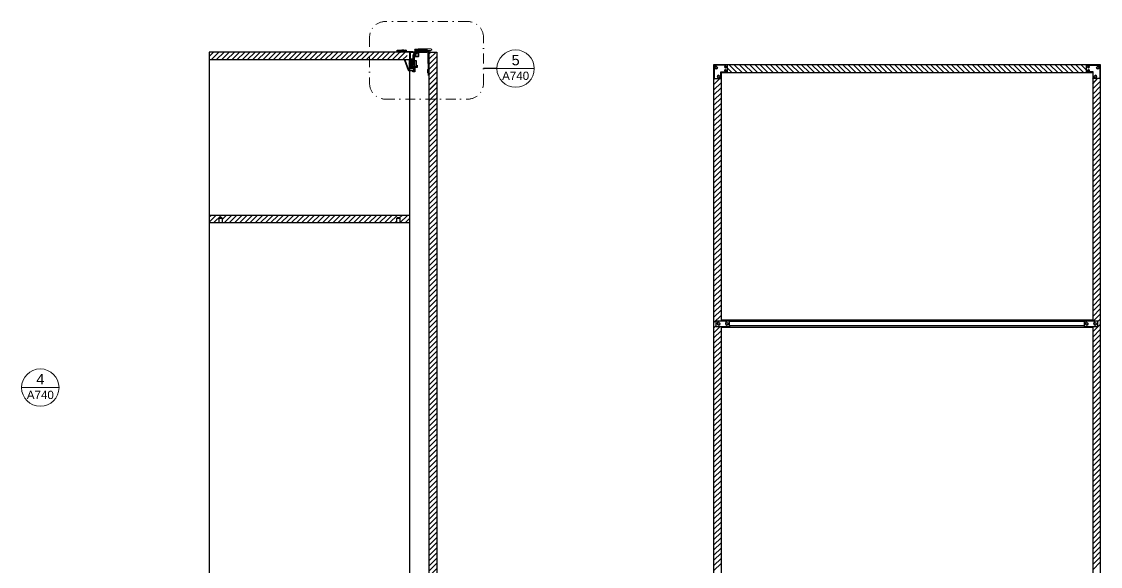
# Model space of a CAD drawing. Header units: centimetres. Extents: x -42 to 1204, y -514 to 706.
# Drawn here: x 224.6 to 433.1, y -408.8 to -303.4 of the extents above; entities that cross this region are included whole.
import ezdxf
from ezdxf.enums import TextEntityAlignment as Align

# ---------------------------------------------------------------- set-up
doc = ezdxf.new("R2010")
doc.units = ezdxf.units.CM
doc.header["$MEASUREMENT"] = 0
doc.linetypes.add('TRATTOPUNTO', pattern=[25.4, 12.7, -6.35, 0, -6.35])
doc.layers.add('A-ANNO-SYMB', color=3, linetype='Continuous', lineweight=18)
for name, color, linetype in [('filatura', 8, 'Continuous'), ('Livello 1', 175, 'Continuous'), ('particolari', 7, 'Continuous')]:
    doc.layers.add(name, color=color, linetype=linetype)
doc.styles.add('ARIAL', font='Arial.ttf')
doc.styles.get("Standard").update_dxf_attribs({"font": 'Arial.ttf'})
pattern_1 = [(45, (-599.7079, -650.746), (-0.5, 0.5), [])]

# ---------------------------------------------------------------- blocks, each defined once
blk = doc.blocks.new('DETAGLI')
at = {"layer": 'A-ANNO-SYMB', "linetype": 'Continuous'}
blk.add_line((486.66, 356.17), (504.76, 356.17), dxfattribs=at)
blk.add_circle((495.71, 356.17), 9.05, dxfattribs=at)
for tag, p in [('TAVOLA', (495.71, 362.76)), ('SEZIONE', (495.71, 354.67))]:
    blk.add_attdef(tag, text='', height=5, dxfattribs=at).set_placement(p, align=Align.TOP_CENTER)

msp = doc.modelspace()

# ---------------------------------------------------------------- hatches: boundary and pattern name
h = msp.add_hatch()
h.set_pattern_fill('JIS_WOOD', color=175)
h.set_pattern_definition(pattern_1)
edge = h.paths.add_edge_path()
edge.add_spline(control_points=[(298.93, -309.33), (299.26, -309.33), (299.59, -309.33), (299.59, -309.33), (299.59, -310.3), (299.59, -311.27), (299.59, -312.25)], knot_values=[0.174311, 0.174311, 0.174311, 0.174311, 0.674311, 0.674311, 0.674311, 1.5, 1.5, 1.5, 1.5], weights=[1, 1, 1, 1, 1, 1, 1], degree=3, periodic=0)
edge.add_spline(control_points=[(299.59, -309.33), (299.59, -309.33), (299.26, -309.33), (298.93, -309.33)], knot_values=[1, 1, 1, 1, 1.5, 1.5, 1.5, 1.5], weights=[1, 1, 1, 1], degree=3, periodic=0)
edge.add_spline(control_points=[(298.93, -309.33), (298.6, -309.33), (298.27, -309.33), (298.27, -309.33)], knot_values=[1.5, 1.5, 1.5, 1.5, 2, 2, 2, 2], weights=[1, 1, 1, 1], degree=3, periodic=0)
edge.add_line((298.27, -309.33), (296.68, -309.33))
edge.add_line((296.68, -309.33), (260.85, -309.33))
edge.add_line((260.85, -309.33), (260.85, -310.83))
edge.add_line((260.85, -310.83), (293.6, -310.83))
edge.add_line((293.6, -310.83), (296.73, -310.83))
edge.add_line((296.73, -310.83), (299.59, -310.83))
h = msp.add_hatch()
h.set_pattern_fill('JIS_WOOD', color=175)
h.set_pattern_definition(pattern_1)
edge = h.paths.add_edge_path()
edge.add_line((304.85, -316.39), (304.85, -314.15))
edge.add_line((304.85, -314.15), (303.38, -315.63))
edge.add_line((303.38, -315.63), (303.38, -316.39))
edge.add_line((303.38, -316.39), (303.38, -498.09))
edge.add_spline(control_points=[(303.38, -498.09), (303.38, -498.82), (303.38, -499.56), (303.38, -500.3)], knot_values=[4.012319, 4.012319, 4.012319, 4.012319, 4.023751, 4.023751, 4.023751, 4.023751], weights=[1, 1, 1, 1], degree=3, periodic=0)
edge.add_line((303.38, -500.3), (304.85, -498.82))
edge.add_spline(control_points=[(304.85, -498.82), (304.85, -498.58), (304.85, -498.33), (304.85, -498.09)], knot_values=[0.949387, 0.949387, 0.949387, 0.949387, 0.953089, 0.953089, 0.953089, 0.953089], weights=[1, 1, 1, 1], degree=3, periodic=0)
edge.add_line((304.85, -498.09), (304.85, -316.39))
h = msp.add_hatch()
h.set_pattern_fill('JIS_WOOD', color=175)
h.set_pattern_definition(pattern_1)
h.paths.add_polyline_path([(297.09, -341.43), (297.26, -341.33), (297.51, -341.33), (297.69, -341.43), (297.69, -342.33), (299.59, -342.33), (299.59, -340.83), (260.85, -340.83), (260.85, -342.33), (262.75, -342.33), (262.75, -341.43), (262.93, -341.33), (263.18, -341.33), (263.35, -341.43), (263.35, -342.33), (297.09, -342.33)])

# ---------------------------------------------------------------- linework, layer by layer
at = {"color": 3}
for p, q in [((297.85, -309.19), (297.05, -309.19)), ((297.05, -309.19), (297.05, -309.33)), ((297.05, -309.19), (297.05, -309.33)), ((297.17, -309.19), (297.17, -308.96)), ((297.17, -308.96), (298.11, -308.96)), ((298.21, -309.09), (298.21, -309.1)), ((298.32, -309.09), (298.32, -309.22)), ((298.39, -308.96), (298.83, -308.96)), ((300.57, -308.89), (300.57, -309.36)), ((300.57, -309.79), (300.57, -309.71)), ((301.15, -308.8), (300.69, -308.8)), ((302.77, -308.79), (302.83, -308.79)), ((303.02, -309), (303.7, -309)), ((300.52, -311.07), (300.52, -312.04)), ((300.59, -312.12), (300.83, -312.12)), ((300.6, -310.98), (300.83, -310.98)), ((300.92, -312.02), (300.92, -311.08)), ((316.44, -312.51), (313.84, -312.51)), ((303.38, -313.88), (303.2, -313.88))]:
    msp.add_line(p, q, dxfattribs=at)
for p, q in [((299.59, -316.39), (299.59, -309.33)), ((299.71, -309.33), (300.57, -309.33)), ((300.8, -309.33), (301.04, -309.33)), ((301.26, -309.33), (302.88, -309.33)), ((303.17, -309.33), (302.88, -309.33)), ((303.38, -309.33), (304.85, -309.33)), ((303.38, -316.39), (303.38, -309.33)), ((303.38, -309.33), (303.38, -309.33)), ((304.85, -309.33), (304.85, -316.39)), ((299.59, -310.83), (260.85, -310.83)), ((358.32, -311.76), (358.32, -510.54)), ((361.02, -311.86), (358.42, -311.86)), ((358.42, -311.86), (358.42, -314.46)), ((359.82, -311.86), (359.82, -311.76)), ((359.82, -311.76), (359.82, -311.86)), ((361.02, -313.16), (361.02, -311.86)), ((430.37, -313.16), (430.37, -311.86)), ((430.37, -311.86), (432.97, -311.86)), ((431.57, -311.76), (431.57, -311.86)), ((432.97, -311.86), (432.97, -314.46)), ((358.42, -314.46), (359.72, -314.46)), ((359.72, -314.46), (359.72, -313.16)), ((359.72, -313.16), (361.02, -313.16)), ((359.82, -360.18), (359.82, -313.16)), ((359.82, -313.16), (359.82, -313.26)), ((359.82, -313.26), (431.57, -313.26)), ((431.67, -313.16), (430.37, -313.16)), ((431.57, -313.16), (431.57, -361.28)), ((431.67, -314.46), (431.67, -313.16)), ((432.97, -314.46), (431.67, -314.46)), ((299.59, -504.37), (299.59, -316.39)), ((303.38, -508.15), (303.38, -316.39)), ((304.85, -316.39), (304.85, -508.15)), ((260.85, -340.83), (299.59, -340.83)), ((299.59, -342.33), (260.85, -342.33)), ((359.82, -361.28), (359.82, -360.18)), ((358.82, -361.28), (361.42, -361.28)), ((358.82, -362.38), (358.82, -361.28)), ((358.82, -362.38), (361.42, -362.38)), ((359.82, -361.08), (431.57, -361.08)), ((359.82, -408.61), (359.82, -362.38)), ((359.82, -362.58), (359.82, -362.38)), ((431.57, -362.58), (359.82, -362.58)), ((361.42, -361.38), (361.42, -361.28)), ((361.42, -361.38), (429.97, -361.38)), ((361.42, -362.28), (361.42, -361.38)), ((429.97, -362.28), (361.42, -362.28)), ((361.42, -362.28), (361.42, -362.38)), ((429.97, -362.38), (429.97, -361.28)), ((429.97, -361.28), (432.57, -361.28)), ((429.97, -362.38), (432.57, -362.38)), ((431.57, -362.38), (431.57, -410.6)), ((432.57, -362.38), (432.57, -361.28)), ((359.82, -410.6), (359.82, -408.61))]:
    msp.add_line(p, q)
at = {"color": 3, "lineweight": 0}
for p, q in [((301.52, -309.18), (301.55, -309.26)), ((301.55, -309.26), (301.72, -309.26)), ((301.72, -309.26), (301.72, -309.18)), ((301.92, -309.26), (301.92, -309.18)), ((302.08, -309.26), (301.92, -309.26)), ((302.12, -309.18), (302.08, -309.26))]:
    msp.add_line(p, q, dxfattribs=at)
at = {"color": 175, "linetype": 'Continuous'}
for p, q in [((303.38, -309.63), (303.68, -309.33)), ((303.38, -310.63), (304.68, -309.33)), ((303.38, -311.63), (304.85, -310.15)), ((303.38, -312.63), (304.85, -311.15)), ((303.38, -313.63), (304.85, -312.15)), ((358.32, -312.68), (358.42, -312.58)), ((359.13, -311.86), (359.23, -311.76)), ((360.42, -311.86), (360.32, -311.76)), ((361.82, -313.26), (361.02, -312.46)), ((362.82, -313.26), (361.32, -311.76)), ((363.82, -313.26), (362.32, -311.76)), ((364.82, -313.26), (363.32, -311.76)), ((365.82, -313.26), (364.32, -311.76)), ((366.82, -313.26), (365.32, -311.76)), ((367.82, -313.26), (366.32, -311.76)), ((368.82, -313.26), (367.32, -311.76)), ((369.82, -313.26), (368.32, -311.76)), ((370.82, -313.26), (369.32, -311.76)), ((371.82, -313.26), (370.32, -311.76)), ((372.82, -313.26), (371.32, -311.76)), ((373.82, -313.26), (372.32, -311.76)), ((374.82, -313.26), (373.32, -311.76)), ((375.82, -313.26), (374.32, -311.76)), ((376.82, -313.26), (375.32, -311.76)), ((377.82, -313.26), (376.32, -311.76)), ((378.82, -313.26), (377.32, -311.76)), ((379.82, -313.26), (378.32, -311.76)), ((380.82, -313.26), (379.32, -311.76)), ((381.82, -313.26), (380.32, -311.76)), ((382.82, -313.26), (381.32, -311.76)), ((383.82, -313.26), (382.32, -311.76)), ((384.82, -313.26), (383.32, -311.76)), ((385.82, -313.26), (384.32, -311.76)), ((386.82, -313.26), (385.32, -311.76)), ((387.82, -313.26), (386.32, -311.76)), ((388.82, -313.26), (387.32, -311.76)), ((389.82, -313.26), (388.32, -311.76)), ((390.82, -313.26), (389.32, -311.76)), ((391.82, -313.26), (390.32, -311.76)), ((392.82, -313.26), (391.32, -311.76)), ((393.82, -313.26), (392.32, -311.76)), ((394.82, -313.26), (393.32, -311.76)), ((395.82, -313.26), (394.32, -311.76)), ((396.82, -313.26), (395.32, -311.76)), ((397.82, -313.26), (396.32, -311.76)), ((398.82, -313.26), (397.32, -311.76)), ((399.82, -313.26), (398.32, -311.76)), ((400.82, -313.26), (399.32, -311.76)), ((401.82, -313.26), (400.32, -311.76)), ((402.82, -313.26), (401.32, -311.76)), ((403.82, -313.26), (402.32, -311.76)), ((404.82, -313.26), (403.32, -311.76)), ((405.82, -313.26), (404.32, -311.76)), ((406.82, -313.26), (405.32, -311.76)), ((407.82, -313.26), (406.32, -311.76)), ((408.82, -313.26), (407.32, -311.76)), ((409.82, -313.26), (408.32, -311.76)), ((410.82, -313.26), (409.32, -311.76)), ((411.82, -313.26), (410.32, -311.76)), ((412.82, -313.26), (411.32, -311.76)), ((413.82, -313.26), (412.32, -311.76)), ((414.82, -313.26), (413.32, -311.76)), ((415.82, -313.26), (414.32, -311.76)), ((416.82, -313.26), (415.32, -311.76)), ((417.82, -313.26), (416.32, -311.76)), ((418.82, -313.26), (417.32, -311.76)), ((419.82, -313.26), (418.32, -311.76)), ((420.82, -313.26), (419.32, -311.76)), ((421.82, -313.26), (420.32, -311.76)), ((422.82, -313.26), (421.32, -311.76)), ((423.82, -313.26), (422.32, -311.76)), ((424.82, -313.26), (423.32, -311.76)), ((425.82, -313.26), (424.32, -311.76)), ((426.82, -313.26), (425.32, -311.76)), ((427.82, -313.26), (426.32, -311.76)), ((428.82, -313.26), (427.32, -311.76)), ((429.82, -313.26), (428.32, -311.76)), ((430.37, -312.81), (429.32, -311.76)), ((430.42, -311.86), (430.32, -311.76)), ((431.42, -311.86), (431.32, -311.76)), ((432.13, -311.86), (432.23, -311.76)), ((432.97, -312.03), (433.07, -311.93)), ((303.38, -314.63), (304.85, -313.15)), ((303.38, -315.63), (304.85, -314.15)), ((358.32, -313.68), (358.42, -313.58)), ((358.32, -314.68), (358.53, -314.46)), ((358.32, -315.68), (359.53, -314.46)), ((359.72, -313.28), (359.83, -313.16)), ((359.72, -314.28), (359.82, -314.18)), ((360.82, -313.26), (360.72, -313.16)), ((362.73, -313.26), (362.78, -313.22)), ((430.82, -313.26), (430.72, -313.16)), ((431.57, -313.43), (431.67, -313.33)), ((431.57, -314.43), (431.67, -314.33)), ((431.57, -315.43), (432.53, -314.46)), ((432.97, -313.03), (433.07, -312.93)), ((432.97, -314.03), (433.07, -313.93)), ((303.61, -316.39), (304.85, -315.15)), ((304.61, -316.39), (304.85, -316.15)), ((358.32, -316.68), (359.82, -315.18)), ((358.32, -317.68), (359.82, -316.18)), ((431.57, -316.43), (433.07, -314.93)), ((431.57, -317.43), (433.07, -315.93)), ((358.32, -318.68), (359.82, -317.18)), ((358.32, -319.68), (359.82, -318.18)), ((431.57, -318.43), (433.07, -316.93)), ((431.57, -319.43), (433.07, -317.93)), ((431.57, -320.43), (433.07, -318.93)), ((358.32, -320.68), (359.82, -319.18)), ((358.32, -321.68), (359.82, -320.18)), ((431.57, -321.43), (433.07, -319.93)), ((431.57, -322.43), (433.07, -320.93)), ((358.32, -322.68), (359.82, -321.18)), ((358.32, -323.68), (359.82, -322.18)), ((431.57, -323.43), (433.07, -321.93)), ((431.57, -324.43), (433.07, -322.93)), ((358.32, -324.68), (359.82, -323.18)), ((358.32, -325.68), (359.82, -324.18)), ((358.32, -326.68), (359.82, -325.18)), ((431.57, -325.43), (433.07, -323.93)), ((431.57, -326.43), (433.07, -324.93)), ((358.32, -327.68), (359.82, -326.18)), ((358.32, -328.68), (359.82, -327.18)), ((431.57, -327.43), (433.07, -325.93)), ((431.57, -328.43), (433.07, -326.93)), ((358.32, -329.68), (359.82, -328.18)), ((358.32, -330.68), (359.82, -329.18)), ((431.57, -329.43), (433.07, -327.93)), ((431.57, -330.43), (433.07, -328.93)), ((358.32, -331.68), (359.82, -330.18)), ((358.32, -332.68), (359.82, -331.18)), ((431.57, -331.43), (433.07, -329.93)), ((431.57, -332.43), (433.07, -330.93)), ((358.32, -333.68), (359.82, -332.18)), ((358.32, -334.68), (359.82, -333.18)), ((431.57, -333.43), (433.07, -331.93)), ((431.57, -334.43), (433.07, -332.93)), ((358.32, -335.68), (359.82, -334.18)), ((358.32, -336.68), (359.82, -335.18)), ((431.57, -335.43), (433.07, -333.93)), ((431.57, -336.43), (433.07, -334.93)), ((358.32, -337.68), (359.82, -336.18)), ((358.32, -338.68), (359.82, -337.18)), ((431.57, -337.43), (433.07, -335.93)), ((431.57, -338.43), (433.07, -336.93)), ((358.32, -339.68), (359.82, -338.18)), ((358.32, -340.68), (359.82, -339.18)), ((431.57, -339.43), (433.07, -337.93)), ((431.57, -340.43), (433.07, -338.93)), ((358.32, -341.68), (359.82, -340.18)), ((358.32, -342.68), (359.82, -341.18)), ((431.57, -341.43), (433.07, -339.93)), ((431.57, -342.43), (433.07, -340.93)), ((358.32, -343.68), (359.82, -342.18)), ((358.32, -344.68), (359.82, -343.18)), ((431.57, -343.43), (433.07, -341.93)), ((431.57, -344.43), (433.07, -342.93)), ((431.57, -345.43), (433.07, -343.93)), ((358.32, -345.68), (359.82, -344.18)), ((358.32, -346.68), (359.82, -345.18)), ((431.57, -346.43), (433.07, -344.93)), ((431.57, -347.43), (433.07, -345.93)), ((358.32, -347.68), (359.82, -346.18)), ((358.32, -348.68), (359.82, -347.18)), ((431.57, -348.43), (433.07, -346.93)), ((431.57, -349.43), (433.07, -347.93)), ((358.32, -349.68), (359.82, -348.18)), ((358.32, -350.68), (359.82, -349.18)), ((358.32, -351.68), (359.82, -350.18)), ((431.57, -350.43), (433.07, -348.93)), ((431.57, -351.43), (433.07, -349.93)), ((358.32, -352.68), (359.82, -351.18)), ((358.32, -353.68), (359.82, -352.18)), ((431.57, -352.43), (433.07, -350.93)), ((431.57, -353.43), (433.07, -351.93)), ((358.32, -354.68), (359.82, -353.18)), ((358.32, -355.68), (359.82, -354.18)), ((431.57, -354.43), (433.07, -352.93)), ((431.57, -355.43), (433.07, -353.93)), ((358.32, -356.68), (359.82, -355.18)), ((358.32, -357.68), (359.82, -356.18)), ((431.57, -356.43), (433.07, -354.93)), ((431.57, -357.43), (433.07, -355.93)), ((358.32, -358.68), (359.82, -357.18)), ((358.32, -359.68), (359.82, -358.18)), ((431.57, -358.43), (433.07, -356.93)), ((431.57, -359.43), (433.07, -357.93)), ((358.32, -360.68), (359.82, -359.18)), ((358.32, -361.68), (359.82, -360.18)), ((431.57, -360.43), (433.07, -358.93)), ((431.71, -361.28), (433.07, -359.93)), ((358.32, -362.68), (358.82, -362.18)), ((358.32, -363.68), (359.61, -362.38)), ((359.81, -361.18), (359.82, -361.18)), ((431.57, -363.43), (433.07, -361.93)), ((431.57, -362.43), (431.61, -362.38)), ((432.57, -361.43), (433.07, -360.93)), ((358.32, -364.68), (359.82, -363.18)), ((358.32, -365.68), (359.82, -364.18)), ((431.57, -364.43), (433.07, -362.93)), ((431.57, -365.43), (433.07, -363.93)), ((358.32, -366.68), (359.82, -365.18)), ((358.32, -367.68), (359.82, -366.18)), ((431.57, -366.43), (433.07, -364.93)), ((431.57, -367.43), (433.07, -365.93)), ((358.32, -368.68), (359.82, -367.18)), ((358.32, -369.68), (359.82, -368.18)), ((431.57, -368.43), (433.07, -366.93)), ((431.57, -369.43), (433.07, -367.93)), ((431.57, -370.43), (433.07, -368.93)), ((358.32, -370.68), (359.82, -369.18)), ((358.32, -371.68), (359.82, -370.18)), ((431.57, -371.43), (433.07, -369.93)), ((431.57, -372.43), (433.07, -370.93)), ((358.32, -372.68), (359.82, -371.18)), ((358.32, -373.68), (359.82, -372.18)), ((358.32, -374.68), (359.82, -373.18)), ((431.57, -373.43), (433.07, -371.93)), ((431.57, -374.43), (433.07, -372.93)), ((358.32, -375.68), (359.82, -374.18)), ((358.32, -376.68), (359.82, -375.18)), ((431.57, -375.43), (433.07, -373.93)), ((431.57, -376.43), (433.07, -374.93)), ((358.32, -377.68), (359.82, -376.18)), ((358.32, -378.68), (359.82, -377.18)), ((431.57, -377.43), (433.07, -375.93)), ((431.57, -378.43), (433.07, -376.93)), ((358.32, -379.68), (359.82, -378.18)), ((358.32, -380.68), (359.82, -379.18)), ((431.57, -379.43), (433.07, -377.93)), ((431.57, -380.43), (433.07, -378.93)), ((358.32, -381.68), (359.82, -380.18)), ((358.32, -382.68), (359.82, -381.18)), ((431.57, -381.43), (433.07, -379.93)), ((431.57, -382.43), (433.07, -380.93)), ((358.32, -383.68), (359.82, -382.18)), ((358.32, -384.68), (359.82, -383.18)), ((431.57, -383.43), (433.07, -381.93)), ((431.57, -384.43), (433.07, -382.93)), ((358.32, -385.68), (359.82, -384.18)), ((358.32, -386.68), (359.82, -385.18)), ((431.57, -385.43), (433.07, -383.93)), ((431.57, -386.43), (433.07, -384.93)), ((358.32, -387.68), (359.82, -386.18)), ((358.32, -388.68), (359.82, -387.18)), ((431.57, -387.43), (433.07, -385.93)), ((431.57, -388.43), (433.07, -386.93)), ((358.32, -389.68), (359.82, -388.18)), ((358.32, -390.68), (359.82, -389.18)), ((431.57, -389.43), (433.07, -387.93)), ((431.57, -390.43), (433.07, -388.93)), ((358.32, -391.68), (359.82, -390.18)), ((358.32, -392.68), (359.82, -391.18)), ((431.57, -391.43), (433.07, -389.93)), ((431.57, -392.43), (433.07, -390.93)), ((431.57, -393.43), (433.07, -391.93)), ((358.32, -393.68), (359.82, -392.18)), ((358.32, -394.68), (359.82, -393.18)), ((431.57, -394.43), (433.07, -392.93)), ((431.57, -395.43), (433.07, -393.93)), ((358.32, -395.68), (359.82, -394.18)), ((358.32, -396.68), (359.82, -395.18)), ((431.57, -396.43), (433.07, -394.93)), ((431.57, -397.43), (433.07, -395.93)), ((358.32, -397.68), (359.82, -396.18)), ((358.32, -398.68), (359.82, -397.18)), ((358.32, -399.68), (359.82, -398.18)), ((431.57, -398.43), (433.07, -396.93)), ((431.57, -399.43), (433.07, -397.93)), ((358.32, -400.68), (359.82, -399.18)), ((358.32, -401.68), (359.82, -400.18)), ((431.57, -400.43), (433.07, -398.93)), ((431.57, -401.43), (433.07, -399.93)), ((358.32, -402.68), (359.82, -401.18)), ((358.32, -403.68), (359.82, -402.18)), ((431.57, -402.43), (433.07, -400.93)), ((431.57, -403.43), (433.07, -401.93)), ((358.32, -404.68), (359.82, -403.18)), ((358.32, -405.68), (359.82, -404.18)), ((431.57, -404.43), (433.07, -402.93)), ((431.57, -405.43), (433.07, -403.93)), ((358.32, -406.68), (359.82, -405.18)), ((358.32, -407.68), (359.82, -406.18)), ((431.57, -406.43), (433.07, -404.93)), ((431.57, -407.43), (433.07, -405.93)), ((358.32, -408.68), (359.82, -407.18)), ((358.32, -409.68), (359.82, -408.18)), ((431.57, -408.43), (433.07, -406.93)), ((431.57, -409.43), (433.07, -407.93))]:
    msp.add_line(p, q, dxfattribs=at)
for points in [[(299.71, -309.33), (296.68, -309.33), (260.85, -309.33), (260.85, -510.53), (299.59, -510.51), (299.59, -508.07), (299.59, -506.05)], [(431.57, -510.44), (431.57, -510.54), (433.07, -510.54), (433.07, -311.76), (358.32, -311.76)]]:
    msp.add_lwpolyline(points)
for centre, radius in [((430.75, -312.19), 0.136), ((432.57, -312.28), 0.2), ((430.75, -312.87), 0.136), ((432.05, -314.06), 0.2)]:
    msp.add_circle(centre, radius)
at = {"color": 3}
for centre, radius, start, end in [((300.6, -309.79), 0.0232, 86.344, 160.6601), ((300.61, -311.08), 0.0923, 95.0052, 174.9948), ((300.61, -312.03), 0.0882, 188.3368, 261.6632), ((300.82, -311.08), 0.0955, 2.7781, 87.2219), ((300.82, -312.02), 0.0964, 272.1521, 357.8479)]:
    msp.add_arc(centre, radius, start, end, dxfattribs=at)
at = {"color": 3, "lineweight": 0}
for points in [[(303.74, -308.67), (303.74, -308.67), (301.29, -308.68), (301.29, -308.68)], [(303.7, -309), (303.7, -309), (303.87, -308.89), (303.87, -308.89)], [(303.77, -308.71), (303.77, -308.71), (303.74, -308.67), (303.74, -308.67)], [(303.78, -308.8), (303.78, -308.8), (303.77, -308.71), (303.77, -308.71)], [(303.86, -308.79), (303.86, -308.79), (303.78, -308.8), (303.78, -308.8)], [(303.87, -308.89), (303.87, -308.89), (303.86, -308.79), (303.86, -308.79)]]:
    msp.add_open_spline(points, degree=3, dxfattribs=at)
at = {"layer": 'A-ANNO-SYMB', "linetype": 'TRATTOPUNTO', "ltscale": 0.15}
msp.add_lwpolyline([(313.84, -315.42), (313.84, -306.42, 0.414214), (310.84, -303.42), (294.84, -303.42, 0.414214), (291.84, -306.42), (291.84, -315.42, 0.414214), (294.84, -318.42), (310.84, -318.42, 0.414214)], format="xyb", close=True, dxfattribs=at)
at = {"layer": 'filatura'}
for centre, radius, start, end in [((358.82, -312.28), 0.3, 90, 0), ((360.63, -312.19), 0.204, 90, 0), ((360.63, -312.87), 0.204, 90, 0), ((430.75, -312.19), 0.204, 180, 90), ((430.75, -312.87), 0.204, 180, 90), ((432.57, -312.28), 0.3, 180, 90), ((359.33, -314.06), 0.3, 90, 0), ((432.05, -314.06), 0.3, 180, 90), ((359.3, -361.82), 0.3, 90, 0), ((360.9, -361.82), 0.3, 90, 0), ((430.45, -361.82), 0.3, 90, 0), ((432.05, -361.82), 0.3, 90, 0)]:
    msp.add_arc(centre, radius, start, end, dxfattribs=at)
at = {"layer": 'Livello 1', "color": 3, "lineweight": 25}
for p, q in [((299.71, -309.33), (299.71, -311.95)), ((299.51, -310.83), (299.51, -312.86)), ((300.48, -312.3), (300.29, -312.3))]:
    msp.add_line(p, q, dxfattribs=at)
at = {"layer": 'Livello 1', "color": 3, "lineweight": 35}
for points in [[(300.57, -309.79), (300.57, -310.17)], [(300.59, -310.18), (300.75, -310.18)], [(300.6, -309.77), (300.72, -309.77)], [(301, -309.58), (300.65, -309.58)], [(300.74, -309.78), (300.74, -310.17)], [(300.75, -310.18), (300.78, -310.18)], [(300.78, -310.18), (301.19, -310.18)], [(301.04, -308.91), (301.04, -309.01)], [(301.04, -309.19), (301.04, -309.54)], [(302.53, -308.79), (301.15, -308.8)], [(301.18, -310.18), (301.23, -310.18)], [(301.23, -310.18), (301.25, -310.18)], [(301.26, -308.72), (301.26, -308.76)], [(301.26, -310.17), (301.26, -309.19)], [(301.37, -308.9), (302.53, -308.89)], [(302.77, -308.79), (302.53, -308.79)], [(302.53, -308.89), (302.78, -308.89)], [(302.76, -308.81), (302.76, -308.86)], [(302.78, -308.89), (302.93, -309)], [(302.87, -308.72), (302.87, -308.76)], [(300.27, -311.26), (300.16, -311.26)], [(300.16, -311.54), (300.28, -311.54)], [(303.19, -312.75), (303.09, -312.75), (303.1, -313.35), (303.2, -313.35)]]:
    msp.add_lwpolyline(points, dxfattribs=at)
at = {"layer": 'Livello 1', "color": 7, "lineweight": 35, "true_color": 0xffffff}
msp.add_open_spline([(297.84, -309.33), (297.85, -309.33), (297.87, -309.32), (297.88, -309.31)], degree=3, dxfattribs=at)
at = {"layer": 'Livello 1', "color": 3, "lineweight": 35}
for points in [[(298.07, -308.97), (298.07, -308.97), (297.93, -309.11), (297.85, -309.19)], [(297.88, -309.31), (297.88, -309.31), (298.16, -309.03), (298.16, -309.03)], [(298.11, -308.96), (298.09, -308.96), (298.08, -308.96), (298.07, -308.97)], [(298.39, -308.96), (298.39, -308.96), (298.11, -308.96), (298.11, -308.96)], [(298.16, -309.03), (298.16, -309.03), (298.34, -309.03), (298.34, -309.03)], [(298.34, -309.03), (298.34, -309.03), (298.34, -309.19), (298.34, -309.19)], [(298.44, -309.01), (298.44, -308.98), (298.42, -308.96), (298.39, -308.96)], [(298.44, -309.19), (298.44, -309.19), (298.44, -309.01), (298.44, -309.01)], [(298.85, -309.11), (298.85, -309.11), (298.55, -309.22), (298.55, -309.22)], [(298.83, -308.96), (298.84, -308.96), (298.86, -308.97), (298.88, -308.98)], [(298.89, -309.07), (298.88, -309.09), (298.85, -309.11), (298.85, -309.11)], [(298.88, -308.98), (298.92, -309), (298.9, -309.06), (298.89, -309.07)], [(300.38, -309.68), (300.32, -309.78), (300.27, -309.95), (300.27, -310.06)], [(300.27, -310.06), (300.27, -310.06), (300.28, -311.64), (300.28, -311.64)], [(300.66, -309.21), (300.66, -309.21), (300.38, -309.68), (300.38, -309.68)], [(300.45, -310.06), (300.45, -309.98), (300.49, -309.85), (300.53, -309.78)], [(300.46, -311.64), (300.46, -311.64), (300.45, -310.06), (300.45, -310.06)], [(300.53, -309.78), (300.53, -309.78), (300.82, -309.3), (300.82, -309.3)], [(300.69, -308.8), (300.63, -308.8), (300.58, -308.84), (300.57, -308.89)], [(300.57, -310.17), (300.57, -310.18), (300.58, -310.18), (300.59, -310.18)], [(301.01, -309.01), (300.88, -309.01), (300.73, -309.1), (300.66, -309.21)], [(300.74, -309.78), (300.74, -309.78), (300.73, -309.77), (300.72, -309.77)], [(300.74, -310.17), (300.74, -310.17), (300.75, -310.18), (300.75, -310.18)], [(300.82, -309.3), (300.85, -309.24), (300.95, -309.19), (301.01, -309.19)], [(301, -309.58), (301, -309.58), (301, -309.58), (301.01, -309.58)], [(303.01, -308.99), (303.01, -308.99), (301.01, -309.01), (301.01, -309.01)], [(301.01, -309.19), (301.01, -309.19), (303.01, -309.17), (303.01, -309.17)], [(301.03, -309.57), (301.03, -309.56), (301.04, -309.55), (301.04, -309.54)], [(301.15, -308.8), (301.09, -308.8), (301.04, -308.85), (301.04, -308.91)], [(301.22, -308.8), (301.24, -308.8), (301.26, -308.78), (301.26, -308.76)], [(301.25, -310.18), (301.26, -310.18), (301.26, -310.17), (301.26, -310.17)], [(301.29, -308.68), (301.28, -308.68), (301.26, -308.7), (301.26, -308.72)], [(302.77, -308.79), (302.77, -308.79), (302.76, -308.8), (302.76, -308.81)], [(302.76, -308.86), (302.76, -308.87), (302.77, -308.89), (302.78, -308.89)], [(302.83, -308.79), (302.85, -308.79), (302.87, -308.78), (302.87, -308.76)], [(302.91, -308.68), (302.89, -308.68), (302.87, -308.7), (302.87, -308.72)], [(303.38, -309.33), (303.35, -309.18), (303.15, -308.99), (303.01, -308.99)], [(303.01, -309.17), (303.05, -309.17), (303.17, -309.29), (303.17, -309.33)], [(303.17, -309.33), (303.17, -309.33), (303.2, -313.88), (303.2, -313.88)], [(300.28, -311.64), (300.28, -311.64), (300.46, -311.64), (300.46, -311.64)]]:
    msp.add_open_spline(points, degree=3, dxfattribs=at)
at = {"layer": 'Livello 1', "color": 3, "lineweight": 25}
for points, knots in [([(298.21, -309.09), (298.21, -309.06), (298.24, -309.03), (298.27, -309.03), (298.3, -309.03), (298.32, -309.06), (298.32, -309.09)], [3, 3, 3, 3, 4, 4, 4, 5, 5, 5, 5]), ([(300.18, -309.22), (300.21, -309.22), (300.24, -309.24), (300.24, -309.27), (300.24, -309.3), (300.21, -309.33), (300.18, -309.33)], [7, 7, 7, 7, 8, 8, 8, 9, 9, 9, 9]), ([(299.71, -311.95), (299.69, -312.11), (299.94, -312.17), (299.94, -312.17), (299.94, -312.17), (300.18, -312.14), (300.17, -312.05)], [0, 0, 0, 0, 1, 1, 1, 2, 2, 2, 2]), ([(300.29, -311.94), (300.29, -311.94), (300.29, -311.92), (300.29, -311.92), (300.29, -311.89), (300.26, -311.86), (300.23, -311.86), (300.2, -311.86), (300.17, -311.89), (300.17, -311.92), (300.17, -311.92), (300.17, -312.05), (300.17, -312.05)], [0, 0, 0, 0, 1, 1, 1, 2, 2, 2, 3, 3, 3, 4, 4, 4, 4]), ([(300.29, -312.3), (300.29, -312.3), (300.29, -312.39), (300.29, -312.39), (300.29, -312.42), (300.26, -312.45), (300.23, -312.45), (300.2, -312.45), (300.17, -312.42), (300.17, -312.39), (300.17, -312.39), (300.17, -312.3), (300.17, -312.3)], [0, 0, 0, 0, 1, 1, 1, 2, 2, 2, 3, 3, 3, 4, 4, 4, 4]), ([(300.59, -312.3), (300.59, -312.3), (300.59, -313.1), (300.59, -313.1), (300.59, -313.13), (300.57, -313.15), (300.54, -313.15), (300.54, -313.15), (300.23, -313.15), (300.23, -313.15), (300.2, -313.15), (300.18, -313.13), (300.18, -313.1), (300.18, -313.1), (300.18, -312.97), (300.18, -312.97), (300.18, -312.94), (300.2, -312.92), (300.23, -312.92), (300.26, -312.92), (300.29, -312.94), (300.29, -312.97), (300.29, -312.97), (300.29, -313.04), (300.29, -313.04), (300.29, -313.04), (300.48, -313.04), (300.48, -313.04), (300.48, -313.04), (300.48, -312.3), (300.48, -312.3)], [0, 0, 0, 0, 1, 1, 1, 2, 2, 2, 3, 3, 3, 4, 4, 4, 5, 5, 5, 6, 6, 6, 7, 7, 7, 8, 8, 8, 9, 9, 9, 10, 10, 10, 10]), ([(300.95, -312.05), (300.95, -312.05), (300.95, -311.92), (300.95, -311.92), (300.95, -311.89), (300.98, -311.87), (301.01, -311.87), (301.04, -311.87), (301.06, -311.89), (301.06, -311.92), (301.06, -311.92), (301.06, -312.24), (301.06, -312.24), (301.06, -312.27), (301.04, -312.3), (301.01, -312.3), (301.01, -312.3), (300.59, -312.3), (300.59, -312.3)], [0, 0, 0, 0, 1, 1, 1, 2, 2, 2, 3, 3, 3, 4, 4, 4, 5, 5, 5, 6, 6, 6, 6])]:
    msp.add_open_spline(points, degree=3, knots=knots, dxfattribs=at)
for points in [[(298.21, -309.27), (298.21, -309.27), (298.21, -309.1), (298.21, -309.1)], [(298.27, -309.33), (298.24, -309.33), (298.21, -309.3), (298.21, -309.27)], [(298.32, -309.22), (298.32, -309.22), (300.18, -309.22), (300.18, -309.22)], [(299.65, -312.3), (299.62, -312.3), (299.6, -312.27), (299.59, -312.25)], [(300.17, -312.3), (300.17, -312.3), (299.65, -312.3), (299.65, -312.3)], [(300.29, -311.94), (300.31, -312.05), (300.57, -312.13), (300.57, -312.13)], [(300.57, -312.13), (300.57, -312.13), (300.95, -312.14), (300.95, -312.05)]]:
    msp.add_open_spline(points, degree=3, dxfattribs=at)
at = {"layer": 'Livello 1', "color": 3, "lineweight": 35}
for points, knots in [([(298.34, -309.19), (298.34, -309.22), (298.36, -309.21), (298.39, -309.21), (298.42, -309.21), (298.44, -309.22), (298.44, -309.19)], [5, 5, 5, 5, 6, 6, 6, 7, 7, 7, 7]), ([(301.03, -309.57), (301.03, -309.57), (301.03, -309.57), (301.03, -309.57), (301.02, -309.58), (301.02, -309.58), (301.02, -309.58), (301.01, -309.58), (301.01, -309.58), (301.01, -309.58)], [0, 0, 0, 0, 1, 1, 1, 2, 2, 2, 3, 3, 3, 3]), ([(301.37, -308.9), (301.31, -308.9), (301.27, -308.93), (301.27, -309.01), (301.27, -309.01), (301.27, -309.01), (301.27, -309.01)], [0, 0, 0, 0, 1, 1, 1, 2, 2, 2, 2]), ([(300.3, -312.89), (300.3, -312.89), (300.3, -312.86), (300.3, -312.86), (300.3, -312.86), (299.39, -312.86), (299.39, -312.86), (299.36, -312.86), (299.34, -312.84), (299.33, -312.82), (299.33, -312.82), (298.62, -310.87), (298.62, -310.87), (298.61, -310.85), (298.62, -310.83), (298.65, -310.83), (298.65, -310.83), (298.69, -310.83), (298.69, -310.83)], [0, 0, 0, 0, 1, 1, 1, 2, 2, 2, 3, 3, 3, 4, 4, 4, 5, 5, 5, 6, 6, 6, 6]), ([(299.59, -312.32), (299.59, -312.32), (299.78, -312.32), (299.78, -312.32), (299.79, -312.32), (299.8, -312.33), (299.8, -312.34), (299.8, -312.34), (299.8, -312.44), (299.8, -312.44), (299.8, -312.45), (299.81, -312.46), (299.82, -312.46), (299.82, -312.46), (300.04, -312.46), (300.04, -312.46)], [0, 0, 0, 0, 1, 1, 1, 2, 2, 2, 3, 3, 3, 4, 4, 4, 5, 5, 5, 5]), ([(300.15, -310.75), (300.15, -310.7), (300.08, -310.66), (299.99, -310.66), (299.9, -310.66), (299.83, -310.7), (299.83, -310.75), (299.83, -310.75), (299.84, -312.06), (299.84, -312.06), (299.84, -312.1), (299.91, -312.15), (300, -312.15), (300.09, -312.14), (300.16, -312.1), (300.16, -312.06), (300.16, -312.06), (300.15, -310.75), (300.15, -310.75)], [0, 0, 0, 0, 1, 1, 1, 2, 2, 2, 3, 3, 3, 4, 4, 4, 5, 5, 5, 6, 6, 6, 6]), ([(300.04, -312.46), (300.04, -312.46), (300.28, -312.46), (300.28, -312.46), (300.34, -312.46), (300.39, -312.52), (300.39, -312.58), (300.39, -312.58), (300.39, -312.99), (300.39, -312.99)], [0, 0, 0, 0, 1, 1, 1, 2, 2, 2, 3, 3, 3, 3]), ([(300.39, -312.99), (300.39, -313), (300.38, -313.01), (300.37, -313.01), (300.37, -313.01), (300.32, -313.01), (300.32, -313.01), (300.31, -313.01), (300.3, -313), (300.3, -312.99), (300.3, -312.99), (300.3, -312.89), (300.3, -312.89)], [0, 0, 0, 0, 1, 1, 1, 2, 2, 2, 3, 3, 3, 4, 4, 4, 4])]:
    msp.add_open_spline(points, degree=3, knots=knots, dxfattribs=at)
at = {"layer": 'particolari'}
for p, q in [((262.75, -341.43), (262.93, -341.33)), ((262.75, -342.33), (262.75, -341.43)), ((262.75, -341.43), (263.35, -341.43)), ((262.93, -341.33), (263.18, -341.33)), ((263.35, -341.43), (263.18, -341.33)), ((263.35, -341.43), (263.35, -342.33)), ((297.09, -341.43), (297.26, -341.33)), ((297.09, -342.33), (297.09, -341.43)), ((297.09, -341.43), (297.69, -341.43)), ((297.26, -341.33), (297.51, -341.33)), ((297.69, -341.43), (297.51, -341.33)), ((297.69, -341.43), (297.69, -342.33))]:
    msp.add_line(p, q, dxfattribs=at)
for centre, radius in [((358.82, -312.28), 0.2), ((358.82, -312.28), 0.2), ((360.63, -312.19), 0.136), ((360.63, -312.19), 0.136), ((430.75, -312.19), 0.136), ((432.57, -312.28), 0.2), ((359.33, -314.06), 0.2), ((359.33, -314.06), 0.2), ((360.63, -312.87), 0.136), ((360.63, -312.87), 0.136), ((430.75, -312.87), 0.136), ((432.05, -314.06), 0.2), ((359.3, -361.82), 0.2), ((359.3, -361.82), 0.2), ((360.9, -361.83), 0.2), ((360.9, -361.83), 0.2), ((430.45, -361.82), 0.2), ((430.45, -361.82), 0.2), ((432.05, -361.83), 0.2), ((432.05, -361.83), 0.2)]:
    msp.add_circle(centre, radius, dxfattribs=at)

# ---------------------------------------------------------------- block references
at = {"layer": 'A-ANNO-SYMB'}
ref = msp.add_blockref('DETAGLI', (121.77, -454.98), dxfattribs=dict(at, xscale=0.4, yscale=0.4, zscale=0.4))
ref.add_attrib('SEZIONE', 'A740', dxfattribs={"linetype": 'Continuous', "height": 1.6, "style": 'ARIAL'}).set_placement((320.06, -313.11), align=Align.TOP_CENTER)
ref.add_attrib('TAVOLA', '5', dxfattribs={"linetype": 'Continuous', "height": 2, "style": 'ARIAL'}).set_placement((320.06, -309.87), align=Align.TOP_CENTER)
ref = msp.add_blockref('DETAGLI', (29.92, -516.68), dxfattribs=dict(at, xscale=0.4, yscale=0.4, zscale=0.4))
ref.add_attrib('SEZIONE', 'A740', dxfattribs={"linetype": 'Continuous', "height": 1.6, "style": 'ARIAL'}).set_placement((228.21, -374.82), align=Align.TOP_CENTER)
ref.add_attrib('TAVOLA', '4', dxfattribs={"linetype": 'Continuous', "height": 2, "style": 'ARIAL'}).set_placement((228.21, -371.58), align=Align.TOP_CENTER)

doc.saveas('drawing.dxf')
